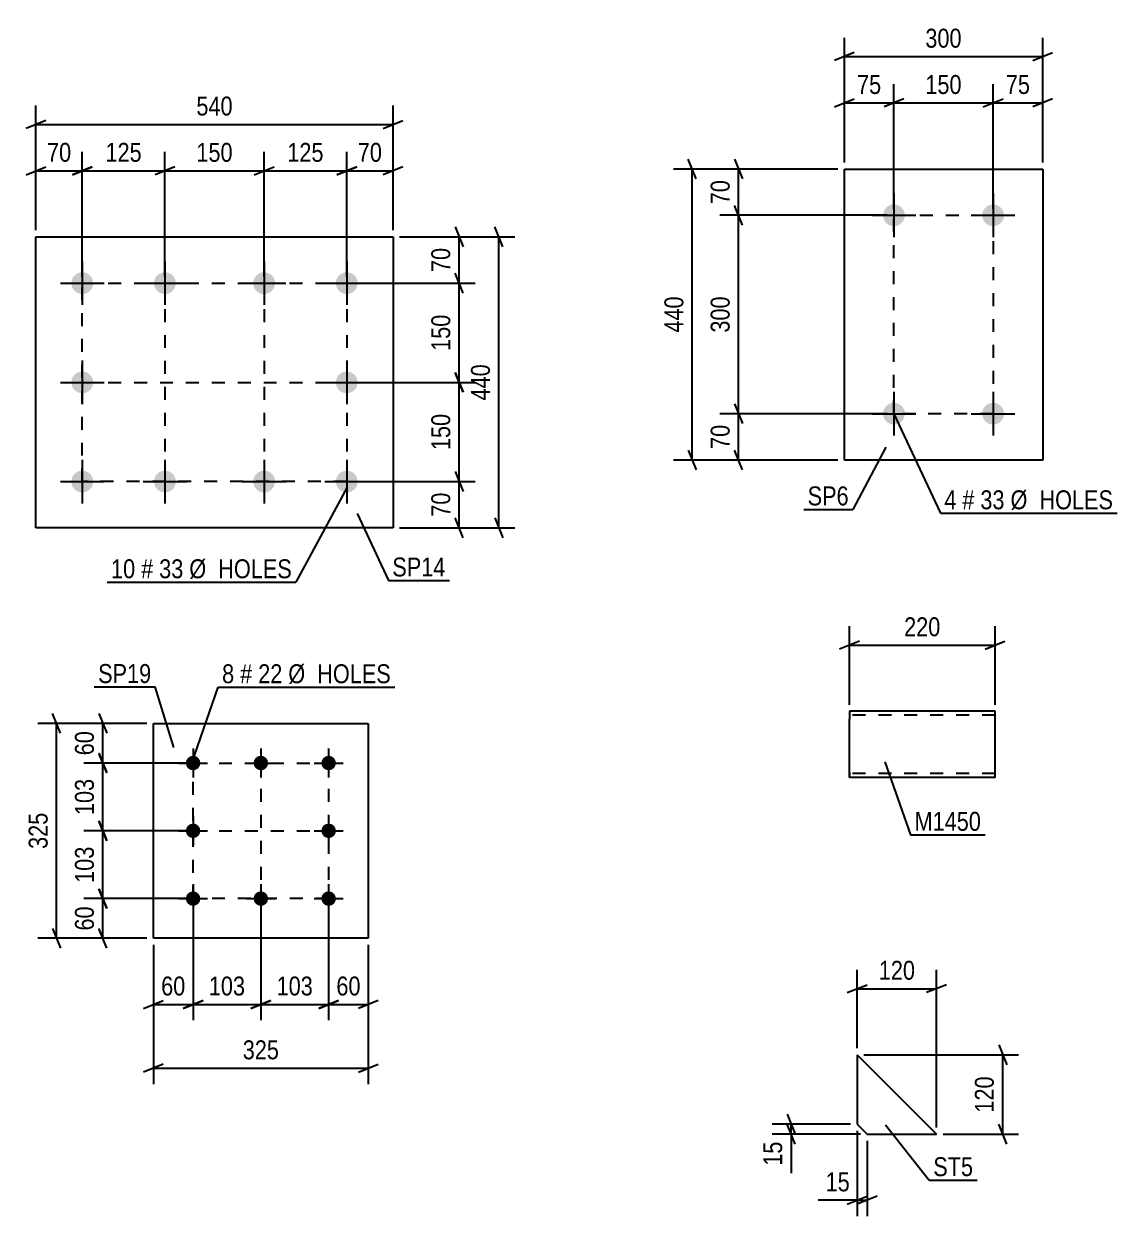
# Model space of a CAD drawing. Header units: millimetres. Extents: x 0 to 841, y 0 to 594.
# Drawn here: x 502.8 to 668.1, y 176.3 to 356.6 of the extents above; entities that cross this region are included whole.
import ezdxf

# ---------------------------------------------------------------- set-up
doc = ezdxf.new("R2010")
doc.units = ezdxf.units.MM
doc.linetypes.add('DXK_LINE_DOT2', pattern=[3.9198, 1.9599, -1.9599])
doc.styles.add('Arial Narrow', font='ARIALN.TTF', dxfattribs={"height": 0.2})

# ---------------------------------------------------------------- blocks, each defined once
blk = doc.blocks.new('Part-284859361-11020 - 11019')
at = {"color": 2, "linetype": 'Continuous'}
for p, q in [((522.4, 218.3), (522.4, 250.8)), ((522.4, 250.8), (554.9, 250.8)), ((554.9, 250.8), (554.9, 218.3)), ((554.9, 218.3), (522.4, 218.3))]:
    blk.add_line(p, q, dxfattribs=at)
blk = doc.blocks.new('Bolt-284859361-11021 - 11019')
at = {"linetype": 'Continuous'}
for points in [[(528.4, 245.9, -1), (528.4, 243.7, -1)], [(538.65, 245.9, -1), (538.65, 243.7, -1)], [(548.9, 245.9, -1), (548.9, 243.7, -1)], [(528.4, 235.65, -1), (528.4, 233.45, -1)], [(548.9, 235.65, -1), (548.9, 233.45, -1)], [(528.4, 225.4, -1), (528.4, 223.2, -1)], [(538.65, 225.4, -1), (538.65, 223.2, -1)], [(548.9, 225.4, -1), (548.9, 223.2, -1)]]:
    blk.add_hatch(color=1, dxfattribs=at).paths.add_polyline_path(points)
at = {"color": 1, "linetype": 'Continuous'}
for p, q in [((528.4, 247), (528.4, 242.6)), ((538.65, 247), (538.65, 242.6)), ((548.9, 247), (548.9, 242.6)), ((526.2, 244.8), (530.6, 244.8)), ((536.45, 244.8), (540.85, 244.8)), ((546.7, 244.8), (551.1, 244.8)), ((528.4, 236.75), (528.4, 232.35)), ((548.9, 236.75), (548.9, 232.35)), ((526.2, 234.55), (530.6, 234.55)), ((546.7, 234.55), (551.1, 234.55)), ((528.4, 226.5), (528.4, 222.1)), ((538.65, 226.5), (538.65, 222.1)), ((548.9, 226.5), (548.9, 222.1)), ((526.2, 224.3), (530.6, 224.3)), ((536.45, 224.3), (540.85, 224.3)), ((546.7, 224.3), (551.1, 224.3))]:
    blk.add_line(p, q, dxfattribs=at)
blk = doc.blocks.new('Part-284859361-11031 - 11030')
at = {"color": 2, "linetype": 'Continuous'}
for p, q in [((626.89, 290.62), (626.89, 334.62)), ((626.89, 334.62), (656.89, 334.62)), ((656.89, 334.62), (656.89, 290.62)), ((656.89, 290.62), (626.89, 290.62))]:
    blk.add_line(p, q, dxfattribs=at)
blk = doc.blocks.new('Bolt-284859361-11032 - 11030')
at = {"linetype": 'Continuous'}
for points in [[(634.39, 329.27, -1), (634.39, 325.97, -1)], [(649.39, 329.27, -1), (649.39, 325.97, -1)], [(634.39, 299.27, -1), (634.39, 295.97, -1)], [(649.39, 299.27, -1), (649.39, 295.97, -1)]]:
    blk.add_hatch(color=1, dxfattribs=at).paths.add_polyline_path(points)
at = {"color": 1, "linetype": 'Continuous'}
for p, q in [((634.39, 330.92), (634.39, 324.32)), ((649.39, 330.92), (649.39, 324.32)), ((631.09, 327.62), (637.69, 327.62)), ((646.09, 327.62), (652.69, 327.62)), ((634.39, 300.92), (634.39, 294.32)), ((649.39, 300.92), (649.39, 294.32)), ((631.09, 297.62), (637.69, 297.62)), ((646.09, 297.62), (652.69, 297.62))]:
    blk.add_line(p, q, dxfattribs=at)
blk = doc.blocks.new('Part-284859361-11047 - 11046')
at = {"color": 2, "linetype": 'Continuous'}
for p, q in [((628.84, 200.68), (628.84, 190.18)), ((628.84, 200.68), (640.84, 188.68)), ((628.84, 190.18), (630.34, 188.68)), ((630.34, 188.68), (640.84, 188.68))]:
    blk.add_line(p, q, dxfattribs=at)
blk = doc.blocks.new('Bolt-284859361-11099 - 11097')
at = {"linetype": 'Continuous'}
for points in [[(511.64, 319.01, -1), (511.64, 315.71, -1)], [(524.14, 319.01, -1), (524.14, 315.71, -1)], [(539.14, 319.01, -1), (539.14, 315.71, -1)], [(551.64, 319.01, -1), (551.64, 315.71, -1)], [(511.64, 304.01, -1), (511.64, 300.71, -1)], [(551.64, 304.01, -1), (551.64, 300.71, -1)], [(511.64, 289.01, -1), (511.64, 285.71, -1)], [(524.14, 289.01, -1), (524.14, 285.71, -1)], [(539.14, 289.01, -1), (539.14, 285.71, -1)], [(551.64, 289.01, -1), (551.64, 285.71, -1)]]:
    blk.add_hatch(color=1, dxfattribs=at).paths.add_polyline_path(points)
at = {"color": 1, "linetype": 'Continuous'}
for p, q in [((511.64, 320.66), (511.64, 314.06)), ((524.14, 320.66), (524.14, 314.06)), ((539.14, 320.66), (539.14, 314.06)), ((551.64, 320.66), (551.64, 314.06)), ((508.34, 317.36), (514.94, 317.36)), ((520.84, 317.36), (527.44, 317.36)), ((535.84, 317.36), (542.44, 317.36)), ((548.34, 317.36), (554.94, 317.36)), ((511.64, 305.66), (511.64, 299.06)), ((551.64, 305.66), (551.64, 299.06)), ((508.34, 302.36), (514.94, 302.36)), ((548.34, 302.36), (554.94, 302.36)), ((511.64, 290.66), (511.64, 284.06)), ((524.14, 290.66), (524.14, 284.06)), ((539.14, 290.66), (539.14, 284.06)), ((551.64, 290.66), (551.64, 284.06)), ((508.34, 287.36), (514.94, 287.36)), ((520.84, 287.36), (527.44, 287.36)), ((535.84, 287.36), (542.44, 287.36)), ((548.34, 287.36), (554.94, 287.36))]:
    blk.add_line(p, q, dxfattribs=at)
blk = doc.blocks.new('Part-284859361-11098 - 11097')
at = {"color": 2, "linetype": 'Continuous'}
for p, q in [((504.64, 280.36), (504.64, 324.36)), ((504.64, 324.36), (558.64, 324.36)), ((558.64, 324.36), (558.64, 280.36)), ((558.64, 280.36), (504.64, 280.36))]:
    blk.add_line(p, q, dxfattribs=at)
blk = doc.blocks.new('Part-284859361-11106 - 11105')
at = {"color": 2, "linetype": 'Continuous'}
for p, q in [((627.67, 252.62), (627.67, 251.42)), ((649.68, 252.62), (627.67, 252.62)), ((649.68, 252.53), (649.68, 252.62)), ((649.68, 242.62), (649.68, 252.53)), ((627.67, 243.36), (627.67, 251.42)), ((627.67, 242.71), (627.67, 243.36)), ((627.67, 242.62), (627.67, 242.71)), ((649.68, 242.62), (627.67, 242.62))]:
    blk.add_line(p, q, dxfattribs=at)
at = {"color": 7, "linetype": 'DXK_LINE_DOT2'}
for p, q in [((649.68, 252.02), (627.67, 252.02)), ((627.67, 243.36), (627.67, 242.97)), ((627.67, 243.22), (627.67, 243.27)), ((649.68, 243.22), (627.67, 243.22)), ((627.67, 242.62), (627.67, 242.62)), ((649.68, 243.27), (649.68, 243.36)), ((649.68, 243.22), (649.68, 243.27))]:
    blk.add_line(p, q, dxfattribs=at)
blk = doc.blocks.new('Rectangle-284859361-12659 - 11019')
at = {"color": 1, "linetype": 'DXK_LINE_DOT2'}
blk.add_lwpolyline([(528.4, 244.8), (548.9, 244.8), (548.9, 224.3), (528.4, 224.3), (528.4, 244.8)], close=True, dxfattribs=at)
blk = doc.blocks.new('Rectangle-284859361-12729 - 11030')
at = {"color": 1, "linetype": 'DXK_LINE_DOT2'}
blk.add_lwpolyline([(634.39, 327.62), (649.39, 327.62), (649.39, 297.62), (634.39, 297.62), (634.39, 327.62)], close=True, dxfattribs=at)
blk = doc.blocks.new('Rectangle-284859361-12620 - 11097')
at = {"color": 1, "linetype": 'DXK_LINE_DOT2'}
blk.add_lwpolyline([(511.64, 317.36), (551.64, 317.36), (551.64, 287.36), (511.64, 287.36), (511.64, 317.36)], close=True, dxfattribs=at)
blk = doc.blocks.new('Line-284859361-12669 - 11019')
at = {"color": 1, "linetype": 'DXK_LINE_DOT2'}
blk.add_line((538.65, 244.8), (538.65, 224.3), dxfattribs=at)
blk = doc.blocks.new('Line-284859361-12630 - 11097')
at = {"color": 1, "linetype": 'DXK_LINE_DOT2'}
blk.add_line((524.14, 317.36), (524.14, 287.36), dxfattribs=at)
blk = doc.blocks.new('Line-284859361-12676 - 11019')
at = {"color": 1, "linetype": 'DXK_LINE_DOT2'}
blk.add_line((528.4, 234.55), (548.9, 234.55), dxfattribs=at)
blk = doc.blocks.new('Line-284859361-12637 - 11097')
at = {"color": 1, "linetype": 'DXK_LINE_DOT2'}
blk.add_line((539.14, 317.36), (539.14, 287.36), dxfattribs=at)
blk = doc.blocks.new('Line-284859361-12644 - 11097')
at = {"color": 1, "linetype": 'DXK_LINE_DOT2'}
blk.add_line((511.64, 302.36), (550.14, 302.36), dxfattribs=at)
blk = doc.blocks.new('StraightDimension-284859361-11243 - 11019')
at = {"color": 7, "linetype": 'Continuous'}
for p, q in [((521.4, 250.8), (511.9, 250.8)), ((514.15, 252.3), (515.35, 249.3)), ((514.75, 244.8), (514.75, 250.8)), ((515.35, 243.3), (514.15, 246.3)), ((527.4, 244.8), (511.9, 244.8))]:
    blk.add_line(p, q, dxfattribs=at)
at = {"color": 0}
blk.add_wipeout([(514, 250.23), (509.8, 250.23), (509.8, 245.37), (514, 245.37)], dxfattribs=at)
at = {"color": 3, "style": 'Arial Narrow'}
blk.add_text('60', height=2.863, rotation=90.0002, dxfattribs=at).set_placement((513.4, 245.97))
blk = doc.blocks.new('StraightDimension-284859361-11246 - 11019')
at = {"color": 7, "linetype": 'Continuous'}
for p, q in [((514.15, 225.8), (515.35, 222.8)), ((527.4, 224.3), (511.9, 224.3)), ((514.75, 218.3), (514.75, 224.3)), ((521.4, 218.3), (511.9, 218.3)), ((515.35, 216.8), (514.15, 219.8))]:
    blk.add_line(p, q, dxfattribs=at)
at = {"color": 0}
blk.add_wipeout([(514, 223.73), (509.8, 223.73), (509.8, 218.87), (514, 218.87)], dxfattribs=at)
at = {"color": 3, "style": 'Arial Narrow'}
blk.add_text('60', height=2.863, rotation=90.0002, dxfattribs=at).set_placement((513.4, 219.47))
blk = doc.blocks.new('StraightDimension-284859361-11259 - 11019')
at = {"color": 7, "linetype": 'Continuous'}
for p, q in [((521.4, 250.8), (504.9, 250.8)), ((508.35, 249.3), (507.15, 252.3)), ((507.75, 218.3), (507.75, 250.8)), ((521.4, 218.3), (504.9, 218.3)), ((507.15, 219.8), (508.35, 216.8))]:
    blk.add_line(p, q, dxfattribs=at)
at = {"color": 0}
blk.add_wipeout([(507, 237.89), (502.8, 237.89), (502.8, 231.21), (507, 231.21)], dxfattribs=at)
at = {"color": 3, "style": 'Arial Narrow'}
blk.add_text('325', height=2.863, rotation=90.0002, dxfattribs=at).set_placement((506.4, 231.81))
blk = doc.blocks.new('StraightDimension-284859361-11263 - 11019')
at = {"color": 7, "linetype": 'Continuous'}
for p, q in [((548.9, 223.3), (548.9, 205.9)), ((554.9, 217.3), (554.9, 205.9)), ((547.4, 207.7), (550.4, 208.9)), ((548.9, 208.3), (554.9, 208.3)), ((556.4, 208.9), (553.4, 207.7))]:
    blk.add_line(p, q, dxfattribs=at)
at = {"color": 0}
blk.add_wipeout([(554.33, 209.05), (554.33, 213.25), (549.47, 213.25), (549.47, 209.05)], dxfattribs=at)
at = {"color": 3, "style": 'Arial Narrow'}
blk.add_text('60', height=2.863, dxfattribs=at).set_placement((550.07, 209.65))
blk = doc.blocks.new('StraightDimension-284859361-16247 - 11019')
at = {"color": 7, "linetype": 'Continuous'}
for p, q in [((528.4, 223.3), (528.4, 205.9)), ((538.65, 223.3), (538.65, 205.9)), ((526.9, 207.7), (529.9, 208.9)), ((528.4, 208.3), (538.65, 208.3)), ((540.15, 208.9), (537.15, 207.7))]:
    blk.add_line(p, q, dxfattribs=at)
at = {"color": 0}
blk.add_wipeout([(536.87, 209.05), (536.87, 213.25), (530.18, 213.25), (530.18, 209.05)], dxfattribs=at)
at = {"color": 3, "style": 'Arial Narrow'}
blk.add_text('103', height=2.863, dxfattribs=at).set_placement((530.78, 209.65))
blk = doc.blocks.new('StraightDimension-284859361-11266 - 11019')
at = {"color": 7, "linetype": 'Continuous'}
for p, q in [((528.4, 223.3), (528.4, 205.9)), ((522.4, 217.3), (522.4, 205.9)), ((520.9, 207.7), (523.9, 208.9)), ((522.4, 208.3), (528.4, 208.3)), ((529.9, 208.9), (526.9, 207.7))]:
    blk.add_line(p, q, dxfattribs=at)
at = {"color": 0}
blk.add_wipeout([(527.83, 209.05), (527.83, 213.25), (522.97, 213.25), (522.97, 209.05)], dxfattribs=at)
at = {"color": 3, "style": 'Arial Narrow'}
blk.add_text('60', height=2.863, dxfattribs=at).set_placement((523.57, 209.65))
blk = doc.blocks.new('StraightDimension-284859361-11279 - 11019')
at = {"color": 7, "linetype": 'Continuous'}
for p, q in [((522.4, 217.3), (522.4, 196.25)), ((554.9, 217.3), (554.9, 196.25)), ((523.9, 199.25), (520.9, 198.05)), ((522.4, 198.65), (554.9, 198.65)), ((553.4, 198.05), (556.4, 199.25))]:
    blk.add_line(p, q, dxfattribs=at)
at = {"color": 0}
blk.add_wipeout([(541.99, 199.4), (541.99, 203.6), (535.31, 203.6), (535.31, 199.4)], dxfattribs=at)
at = {"color": 3, "style": 'Arial Narrow'}
blk.add_text('325', height=2.863, dxfattribs=at).set_placement((535.91, 200))
blk = doc.blocks.new('StraightDimension-284859361-16243 - 11019')
at = {"color": 7, "linetype": 'Continuous'}
for p, q in [((527.4, 234.55), (511.9, 234.55)), ((514.15, 236.05), (515.35, 233.05)), ((514.75, 224.3), (514.75, 234.55)), ((515.35, 222.8), (514.15, 225.8)), ((527.4, 224.3), (511.9, 224.3))]:
    blk.add_line(p, q, dxfattribs=at)
at = {"color": 0}
blk.add_wipeout([(514, 232.77), (509.8, 232.77), (509.8, 226.08), (514, 226.08)], dxfattribs=at)
at = {"color": 3, "style": 'Arial Narrow'}
blk.add_text('103', height=2.863, rotation=90.0002, dxfattribs=at).set_placement((513.4, 226.68))
blk = doc.blocks.new('StraightDimension-284859361-16245 - 11019')
at = {"color": 7, "linetype": 'Continuous'}
for p, q in [((514.15, 246.3), (515.35, 243.3)), ((527.4, 244.8), (511.9, 244.8)), ((514.75, 234.55), (514.75, 244.8)), ((527.4, 234.55), (511.9, 234.55)), ((515.35, 233.05), (514.15, 236.05))]:
    blk.add_line(p, q, dxfattribs=at)
at = {"color": 0}
blk.add_wipeout([(514, 243.02), (509.8, 243.02), (509.8, 236.33), (514, 236.33)], dxfattribs=at)
at = {"color": 3, "style": 'Arial Narrow'}
blk.add_text('103', height=2.863, rotation=90.0002, dxfattribs=at).set_placement((513.4, 236.93))
blk = doc.blocks.new('StraightDimension-284859361-16249 - 11019')
at = {"color": 7, "linetype": 'Continuous'}
for p, q in [((538.65, 223.3), (538.65, 205.9)), ((548.9, 223.3), (548.9, 205.9)), ((537.15, 207.7), (540.15, 208.9)), ((538.65, 208.3), (548.9, 208.3)), ((550.4, 208.9), (547.4, 207.7))]:
    blk.add_line(p, q, dxfattribs=at)
at = {"color": 0}
blk.add_wipeout([(547.12, 209.05), (547.12, 213.25), (540.43, 213.25), (540.43, 209.05)], dxfattribs=at)
at = {"color": 3, "style": 'Arial Narrow'}
blk.add_text('103', height=2.863, dxfattribs=at).set_placement((541.03, 209.65))
blk = doc.blocks.new('StraightDimension-284859361-11284 - 11030')
at = {"color": 7, "linetype": 'Continuous'}
for p, q in [((611.49, 326.12), (610.29, 329.12)), ((633.39, 327.62), (608.04, 327.62)), ((610.89, 297.62), (610.89, 327.62)), ((633.39, 297.62), (608.04, 297.62)), ((610.29, 299.12), (611.49, 296.12))]:
    blk.add_line(p, q, dxfattribs=at)
at = {"color": 0}
blk.add_wipeout([(610.14, 315.96), (605.94, 315.96), (605.94, 309.28), (610.14, 309.28)], dxfattribs=at)
at = {"color": 3, "style": 'Arial Narrow'}
blk.add_text('300', height=2.863, rotation=90.0002, dxfattribs=at).set_placement((609.54, 309.88))
blk = doc.blocks.new('StraightDimension-284859361-11285 - 11030')
at = {"color": 7, "linetype": 'Continuous'}
for p, q in [((633.39, 297.62), (608.04, 297.62)), ((610.29, 299.12), (611.49, 296.12)), ((610.89, 290.62), (610.89, 297.62)), ((611.49, 289.12), (610.29, 292.12)), ((625.89, 290.62), (608.04, 290.62))]:
    blk.add_line(p, q, dxfattribs=at)
at = {"color": 0}
blk.add_wipeout([(610.14, 296.55), (605.94, 296.55), (605.94, 291.69), (610.14, 291.69)], dxfattribs=at)
at = {"color": 3, "style": 'Arial Narrow'}
blk.add_text('70', height=2.863, rotation=90.0002, dxfattribs=at).set_placement((609.54, 292.29))
blk = doc.blocks.new('StraightDimension-284859361-11283 - 11030')
at = {"color": 7, "linetype": 'Continuous'}
for p, q in [((610.29, 336.12), (611.49, 333.12)), ((625.89, 334.62), (608.04, 334.62)), ((610.89, 327.62), (610.89, 334.62)), ((611.49, 326.12), (610.29, 329.12)), ((633.39, 327.62), (608.04, 327.62))]:
    blk.add_line(p, q, dxfattribs=at)
at = {"color": 0}
blk.add_wipeout([(610.14, 333.55), (605.94, 333.55), (605.94, 328.69), (610.14, 328.69)], dxfattribs=at)
at = {"color": 3, "style": 'Arial Narrow'}
blk.add_text('70', height=2.863, rotation=90.0002, dxfattribs=at).set_placement((609.54, 329.29))
blk = doc.blocks.new('StraightDimension-284859361-11295 - 11030')
at = {"color": 7, "linetype": 'Continuous'}
for p, q in [((604.49, 333.12), (603.29, 336.12)), ((625.89, 334.62), (601.04, 334.62)), ((603.89, 290.62), (603.89, 334.62)), ((603.29, 292.12), (604.49, 289.12)), ((625.89, 290.62), (601.04, 290.62))]:
    blk.add_line(p, q, dxfattribs=at)
at = {"color": 0}
blk.add_wipeout([(603.14, 315.96), (598.94, 315.96), (598.94, 309.28), (603.14, 309.28)], dxfattribs=at)
at = {"color": 3, "style": 'Arial Narrow'}
blk.add_text('440', height=2.863, rotation=90.0002, dxfattribs=at).set_placement((602.54, 309.88))
blk = doc.blocks.new('StraightDimension-284859361-11299 - 11030')
at = {"color": 7, "linetype": 'Continuous'}
for p, q in [((649.39, 328.62), (649.39, 347.47)), ((656.89, 335.62), (656.89, 347.47)), ((647.89, 344.02), (650.89, 345.22)), ((649.39, 344.62), (656.89, 344.62)), ((658.39, 345.22), (655.39, 344.02))]:
    blk.add_line(p, q, dxfattribs=at)
at = {"color": 0}
blk.add_wipeout([(655.56, 345.37), (655.56, 349.57), (650.71, 349.57), (650.71, 345.37)], dxfattribs=at)
at = {"color": 3, "style": 'Arial Narrow'}
blk.add_text('75', height=2.863, dxfattribs=at).set_placement((651.31, 345.97))
blk = doc.blocks.new('StraightDimension-284859361-11300 - 11030')
at = {"color": 7, "linetype": 'Continuous'}
for p, q in [((634.39, 328.62), (634.39, 347.47)), ((649.39, 328.62), (649.39, 347.47)), ((635.89, 345.22), (632.89, 344.02)), ((634.39, 344.62), (649.39, 344.62)), ((647.89, 344.02), (650.89, 345.22))]:
    blk.add_line(p, q, dxfattribs=at)
at = {"color": 0}
blk.add_wipeout([(645.23, 345.37), (645.23, 349.57), (638.54, 349.57), (638.54, 345.37)], dxfattribs=at)
at = {"color": 3, "style": 'Arial Narrow'}
blk.add_text('150', height=2.863, dxfattribs=at).set_placement((639.14, 345.97))
blk = doc.blocks.new('StraightDimension-284859361-11301 - 11030')
at = {"color": 7, "linetype": 'Continuous'}
for p, q in [((626.89, 335.62), (626.89, 347.47)), ((634.39, 328.62), (634.39, 347.47)), ((625.39, 344.02), (628.39, 345.22)), ((626.89, 344.62), (634.39, 344.62)), ((635.89, 345.22), (632.89, 344.02))]:
    blk.add_line(p, q, dxfattribs=at)
at = {"color": 0}
blk.add_wipeout([(633.06, 345.37), (633.06, 349.57), (628.21, 349.57), (628.21, 345.37)], dxfattribs=at)
at = {"color": 3, "style": 'Arial Narrow'}
blk.add_text('75', height=2.863, dxfattribs=at).set_placement((628.81, 345.97))
blk = doc.blocks.new('StraightDimension-284859361-11311 - 11030')
at = {"color": 7, "linetype": 'Continuous'}
for p, q in [((626.89, 335.62), (626.89, 354.47)), ((656.89, 335.62), (656.89, 354.47)), ((628.39, 352.22), (625.39, 351.02)), ((626.89, 351.62), (656.89, 351.62)), ((655.39, 351.02), (658.39, 352.22))]:
    blk.add_line(p, q, dxfattribs=at)
at = {"color": 0}
blk.add_wipeout([(645.23, 352.37), (645.23, 356.57), (638.54, 356.57), (638.54, 352.37)], dxfattribs=at)
at = {"color": 3, "style": 'Arial Narrow'}
blk.add_text('300', height=2.863, dxfattribs=at).set_placement((639.14, 352.97))
blk = doc.blocks.new('StraightDimension-284859361-11371 - 11046')
at = {"color": 7, "linetype": 'Continuous'}
for p, q in [((650.24, 202.18), (651.44, 199.18)), ((629.84, 200.68), (653.24, 200.68)), ((650.84, 188.68), (650.84, 200.68)), ((651.44, 187.18), (650.24, 190.18)), ((641.84, 188.68), (653.24, 188.68))]:
    blk.add_line(p, q, dxfattribs=at)
at = {"color": 0}
blk.add_wipeout([(650.09, 198.02), (645.89, 198.02), (645.89, 191.34), (650.09, 191.34)], dxfattribs=at)
at = {"color": 3, "style": 'Arial Narrow'}
blk.add_text('120', height=2.863, rotation=90.0002, dxfattribs=at).set_placement((649.49, 191.94))
blk = doc.blocks.new('StraightDimension-284859361-11363 - 11046')
at = {"color": 7, "linetype": 'Continuous'}
for p, q in [((628.84, 201.68), (628.84, 213.53)), ((640.84, 189.68), (640.84, 213.53)), ((627.34, 210.08), (630.34, 211.28)), ((642.34, 211.28), (639.34, 210.08)), ((628.84, 210.68), (640.84, 210.68))]:
    blk.add_line(p, q, dxfattribs=at)
at = {"color": 0}
blk.add_wipeout([(638.18, 211.43), (638.18, 215.63), (631.5, 215.63), (631.5, 211.43)], dxfattribs=at)
at = {"color": 3, "style": 'Arial Narrow'}
blk.add_text('120', height=2.863, dxfattribs=at).set_placement((632.1, 212.03))
blk = doc.blocks.new('StraightDimension-284859361-11367 - 11046')
at = {"color": 7, "linetype": 'Continuous'}
for p, q in [((618.24, 191.68), (619.44, 188.68)), ((627.84, 190.18), (615.99, 190.18)), ((619.44, 187.18), (618.24, 190.18)), ((618.84, 188.68), (618.84, 190.18)), ((629.34, 188.68), (615.99, 188.68))]:
    blk.add_line(p, q, dxfattribs=at)
at = {"color": 0}
blk.add_wipeout([(618.09, 188.16), (613.89, 188.16), (613.89, 183.3), (618.09, 183.3)], dxfattribs=at)
at = {"color": 7, "linetype": 'Continuous'}
blk.add_line((618.84, 188.68), (618.84, 182.78), dxfattribs=at)
blk.add_line((618.84, 188.68), (618.84, 182.78), dxfattribs=at)
at = {"color": 3, "style": 'Arial Narrow'}
blk.add_text('15', height=2.863, rotation=90.0002, dxfattribs=at).set_placement((617.49, 183.9))
blk = doc.blocks.new('StraightDimension-284859361-11359 - 11046')
at = {"color": 7, "linetype": 'Continuous'}
for p, q in [((628.84, 189.18), (628.84, 176.28)), ((630.34, 187.68), (630.34, 176.28)), ((627.34, 178.08), (630.34, 179.28)), ((631.84, 179.28), (628.84, 178.08)), ((628.84, 178.68), (630.34, 178.68))]:
    blk.add_line(p, q, dxfattribs=at)
at = {"color": 0}
blk.add_wipeout([(628.32, 179.43), (628.32, 183.63), (623.46, 183.63), (623.46, 179.43)], dxfattribs=at)
at = {"color": 7, "linetype": 'Continuous'}
blk.add_line((628.84, 178.68), (622.93, 178.68), dxfattribs=at)
blk.add_line((628.84, 178.68), (622.93, 178.68), dxfattribs=at)
at = {"color": 3, "style": 'Arial Narrow'}
blk.add_text('15', height=2.863, dxfattribs=at).set_placement((624.06, 180.03))
blk = doc.blocks.new('StraightDimension-284859361-11435 - 11097')
at = {"color": 7, "linetype": 'Continuous'}
for p, q in [((568.04, 325.86), (569.24, 322.86)), ((559.64, 324.36), (571.04, 324.36)), ((568.64, 317.36), (568.64, 324.36)), ((552.64, 317.36), (571.04, 317.36)), ((569.24, 315.86), (568.04, 318.86))]:
    blk.add_line(p, q, dxfattribs=at)
at = {"color": 0}
blk.add_wipeout([(567.89, 323.29), (563.69, 323.29), (563.69, 318.44), (567.89, 318.44)], dxfattribs=at)
at = {"color": 3, "style": 'Arial Narrow'}
blk.add_text('70', height=2.863, rotation=90.0002, dxfattribs=at).set_placement((567.29, 319.04))
blk = doc.blocks.new('StraightDimension-284859361-11455 - 11097')
at = {"color": 7, "linetype": 'Continuous'}
for p, q in [((551.64, 318.36), (551.64, 337.21)), ((558.64, 325.36), (558.64, 337.21)), ((550.14, 333.76), (553.14, 334.96)), ((551.64, 334.36), (558.64, 334.36)), ((560.14, 334.96), (557.14, 333.76))]:
    blk.add_line(p, q, dxfattribs=at)
at = {"color": 0}
blk.add_wipeout([(557.57, 335.11), (557.57, 339.31), (552.71, 339.31), (552.71, 335.11)], dxfattribs=at)
at = {"color": 3, "style": 'Arial Narrow'}
blk.add_text('70', height=2.863, dxfattribs=at).set_placement((553.31, 335.71))
blk = doc.blocks.new('StraightDimension-284859361-11438 - 11097')
at = {"color": 7, "linetype": 'Continuous'}
for p, q in [((568.04, 288.86), (569.24, 285.86)), ((552.64, 287.36), (571.04, 287.36)), ((568.64, 280.36), (568.64, 287.36)), ((569.24, 278.86), (568.04, 281.86)), ((559.64, 280.36), (571.04, 280.36))]:
    blk.add_line(p, q, dxfattribs=at)
at = {"color": 0}
blk.add_wipeout([(567.89, 286.29), (563.69, 286.29), (563.69, 281.44), (567.89, 281.44)], dxfattribs=at)
at = {"color": 3, "style": 'Arial Narrow'}
blk.add_text('70', height=2.863, rotation=90.0002, dxfattribs=at).set_placement((567.29, 282.04))
blk = doc.blocks.new('StraightDimension-284859361-11451 - 11097')
at = {"color": 7, "linetype": 'Continuous'}
for p, q in [((575.24, 322.86), (574.04, 325.86)), ((559.64, 324.36), (577.04, 324.36)), ((574.64, 280.36), (574.64, 324.36)), ((574.04, 281.86), (575.24, 278.86)), ((559.64, 280.36), (577.04, 280.36))]:
    blk.add_line(p, q, dxfattribs=at)
at = {"color": 0}
blk.add_wipeout([(573.89, 305.71), (569.69, 305.71), (569.69, 299.02), (573.89, 299.02)], dxfattribs=at)
at = {"color": 3, "style": 'Arial Narrow'}
blk.add_text('440', height=2.863, rotation=90.0002, dxfattribs=at).set_placement((573.29, 299.62))
blk = doc.blocks.new('StraightDimension-284859361-11459 - 11097')
at = {"color": 7, "linetype": 'Continuous'}
for p, q in [((504.64, 325.36), (504.64, 337.21)), ((511.64, 318.36), (511.64, 337.21)), ((503.14, 333.76), (506.14, 334.96)), ((504.64, 334.36), (511.64, 334.36)), ((513.14, 334.96), (510.14, 333.76))]:
    blk.add_line(p, q, dxfattribs=at)
at = {"color": 0}
blk.add_wipeout([(510.57, 335.11), (510.57, 339.31), (505.71, 339.31), (505.71, 335.11)], dxfattribs=at)
at = {"color": 3, "style": 'Arial Narrow'}
blk.add_text('70', height=2.863, dxfattribs=at).set_placement((506.31, 335.71))
blk = doc.blocks.new('StraightDimension-284859361-16270 - 11097')
at = {"color": 7, "linetype": 'Continuous'}
for p, q in [((552.64, 317.36), (571.04, 317.36)), ((569.24, 315.86), (568.04, 318.86)), ((568.64, 302.36), (568.64, 317.36)), ((568.04, 303.86), (569.24, 300.86)), ((552.64, 302.36), (571.04, 302.36))]:
    blk.add_line(p, q, dxfattribs=at)
at = {"color": 0}
blk.add_wipeout([(567.89, 313.21), (563.69, 313.21), (563.69, 306.52), (567.89, 306.52)], dxfattribs=at)
at = {"color": 3, "style": 'Arial Narrow'}
blk.add_text('150', height=2.863, rotation=90.0002, dxfattribs=at).set_placement((567.29, 307.12))
blk = doc.blocks.new('StraightDimension-284859361-11475 - 11097')
at = {"color": 7, "linetype": 'Continuous'}
for p, q in [((504.64, 325.36), (504.64, 344.21)), ((558.64, 325.36), (558.64, 344.21)), ((506.14, 341.96), (503.14, 340.76)), ((504.64, 341.36), (558.64, 341.36)), ((557.14, 340.76), (560.14, 341.96))]:
    blk.add_line(p, q, dxfattribs=at)
at = {"color": 0}
blk.add_wipeout([(534.98, 342.11), (534.98, 346.31), (528.3, 346.31), (528.3, 342.11)], dxfattribs=at)
at = {"color": 3, "style": 'Arial Narrow'}
blk.add_text('540', height=2.863, dxfattribs=at).set_placement((528.9, 342.71))
blk = doc.blocks.new('StraightDimension-284859361-16268 - 11097')
at = {"color": 7, "linetype": 'Continuous'}
for p, q in [((569.24, 300.86), (568.04, 303.86)), ((552.64, 302.36), (571.04, 302.36)), ((568.64, 287.36), (568.64, 302.36)), ((568.04, 288.86), (569.24, 285.86)), ((552.64, 287.36), (571.04, 287.36))]:
    blk.add_line(p, q, dxfattribs=at)
at = {"color": 0}
blk.add_wipeout([(567.89, 298.21), (563.69, 298.21), (563.69, 291.52), (567.89, 291.52)], dxfattribs=at)
at = {"color": 3, "style": 'Arial Narrow'}
blk.add_text('150', height=2.863, rotation=90.0002, dxfattribs=at).set_placement((567.29, 292.12))
blk = doc.blocks.new('StraightDimension-284859361-16272 - 11097')
at = {"color": 7, "linetype": 'Continuous'}
for p, q in [((511.64, 318.36), (511.64, 337.21)), ((524.14, 318.36), (524.14, 337.21)), ((510.14, 333.76), (513.14, 334.96)), ((511.64, 334.36), (524.14, 334.36)), ((525.64, 334.96), (522.64, 333.76))]:
    blk.add_line(p, q, dxfattribs=at)
at = {"color": 0}
blk.add_wipeout([(521.23, 335.11), (521.23, 339.31), (514.55, 339.31), (514.55, 335.11)], dxfattribs=at)
at = {"color": 3, "style": 'Arial Narrow'}
blk.add_text('125', height=2.863, dxfattribs=at).set_placement((515.15, 335.71))
blk = doc.blocks.new('StraightDimension-284859361-16274 - 11097')
at = {"color": 7, "linetype": 'Continuous'}
for p, q in [((524.14, 318.36), (524.14, 337.21)), ((539.14, 318.36), (539.14, 337.21)), ((525.64, 334.96), (522.64, 333.76)), ((524.14, 334.36), (539.14, 334.36)), ((537.64, 333.76), (540.64, 334.96))]:
    blk.add_line(p, q, dxfattribs=at)
at = {"color": 0}
blk.add_wipeout([(534.98, 335.11), (534.98, 339.31), (528.3, 339.31), (528.3, 335.11)], dxfattribs=at)
at = {"color": 3, "style": 'Arial Narrow'}
blk.add_text('150', height=2.863, dxfattribs=at).set_placement((528.9, 335.71))
blk = doc.blocks.new('StraightDimension-284859361-16276 - 11097')
at = {"color": 7, "linetype": 'Continuous'}
for p, q in [((539.14, 318.36), (539.14, 337.21)), ((551.64, 318.36), (551.64, 337.21)), ((537.64, 333.76), (540.64, 334.96)), ((539.14, 334.36), (551.64, 334.36)), ((553.14, 334.96), (550.14, 333.76))]:
    blk.add_line(p, q, dxfattribs=at)
at = {"color": 0}
blk.add_wipeout([(548.73, 335.11), (548.73, 339.31), (542.05, 339.31), (542.05, 335.11)], dxfattribs=at)
at = {"color": 3, "style": 'Arial Narrow'}
blk.add_text('125', height=2.863, dxfattribs=at).set_placement((542.65, 335.71))
blk = doc.blocks.new('StraightDimension-284859361-11479 - 11105')
at = {"color": 7, "linetype": 'Continuous'}
for p, q in [((627.67, 253.62), (627.67, 265.47)), ((649.68, 253.62), (649.68, 265.47)), ((629.17, 263.22), (626.17, 262.02)), ((648.18, 262.02), (651.18, 263.22)), ((627.67, 262.62), (649.68, 262.62))]:
    blk.add_line(p, q, dxfattribs=at)
at = {"color": 0}
blk.add_wipeout([(642.02, 263.37), (642.02, 267.57), (635.33, 267.57), (635.33, 263.37)], dxfattribs=at)
at = {"color": 3, "style": 'Arial Narrow'}
blk.add_text('220', height=2.863, dxfattribs=at).set_placement((635.93, 263.97))
blk = doc.blocks.new('Mark-284859361-11545 - 11019')
at = {"color": 0}
blk.add_wipeout([(534.62, 256.87), (534.62, 259.87), (532.79, 259.87), (532.79, 256.87)], dxfattribs=at)
blk.add_wipeout([(534.62, 256.87), (534.62, 259.87), (532.79, 259.87), (532.79, 256.87)], dxfattribs=at)
at = {"color": 7, "linetype": 'Continuous'}
blk.add_line((528.22, 244.8), (532.19, 256.27), dxfattribs=at)
at = {"color": 3, "style": 'Arial Narrow'}
blk.add_text('8', height=2.86, dxfattribs=at).set_placement((532.79, 256.87))
at = {"color": 0}
blk.add_wipeout([(537.35, 256.87), (537.35, 259.87), (535.52, 259.87), (535.52, 256.87)], dxfattribs=at)
blk.add_wipeout([(537.35, 256.87), (537.35, 259.87), (535.52, 259.87), (535.52, 256.87)], dxfattribs=at)
at = {"color": 3, "style": 'Arial Narrow'}
blk.add_text('#', height=2.86, dxfattribs=at).set_placement((535.52, 256.87))
at = {"color": 0}
blk.add_wipeout([(541.9, 256.87), (541.9, 259.87), (538.25, 259.87), (538.25, 256.87)], dxfattribs=at)
blk.add_wipeout([(541.9, 256.87), (541.9, 259.87), (538.25, 259.87), (538.25, 256.87)], dxfattribs=at)
at = {"color": 3, "style": 'Arial Narrow'}
blk.add_text('22', height=2.863, dxfattribs=at).set_placement((538.25, 256.87))
at = {"color": 0}
blk.add_wipeout([(558.33, 256.87), (558.33, 259.87), (542.8, 259.87), (542.8, 256.87)], dxfattribs=at)
blk.add_wipeout([(558.33, 256.87), (558.33, 259.87), (542.8, 259.87), (542.8, 256.87)], dxfattribs=at)
at = {"color": 7, "linetype": 'Continuous'}
blk.add_line((532.19, 256.27), (558.93, 256.27), dxfattribs=at)
at = {"color": 3, "style": 'Arial Narrow'}
blk.add_text('Ø  HOLES', height=2.863, dxfattribs=at).set_placement((542.8, 256.87))
blk = doc.blocks.new('Mark-284859361-11542 - 11019')
at = {"color": 0}
blk.add_wipeout([(522.08, 256.9), (522.08, 259.9), (514.04, 259.9), (514.04, 256.9)], dxfattribs=at)
blk.add_wipeout([(522.08, 256.9), (522.08, 259.9), (514.04, 259.9), (514.04, 256.9)], dxfattribs=at)
at = {"color": 30, "linetype": 'Continuous'}
for p in [(513.44, 256.3), (525.47, 247.16)]:
    blk.add_line(p, (522.68, 256.3), dxfattribs=at)
at = {"color": 3, "style": 'Arial Narrow'}
blk.add_text('SP19', height=2.863, dxfattribs=at).set_placement((514.04, 256.9))
blk = doc.blocks.new('Mark-284859361-12694 - 11030')
at = {"color": 0}
blk.add_wipeout([(627.55, 283.76), (627.55, 286.76), (621.34, 286.76), (621.34, 283.76)], dxfattribs=at)
blk.add_wipeout([(627.55, 283.76), (627.55, 286.76), (621.34, 286.76), (621.34, 283.76)], dxfattribs=at)
at = {"color": 30, "linetype": 'Continuous'}
for p in [(633.16, 292.56), (620.74, 283.16)]:
    blk.add_line(p, (628.15, 283.16), dxfattribs=at)
at = {"color": 3, "style": 'Arial Narrow'}
blk.add_text('SP6', height=2.863, dxfattribs=at).set_placement((621.34, 283.76))
blk = doc.blocks.new('Mark-284859361-11546 - 11030')
at = {"color": 0}
blk.add_wipeout([(643.84, 283.17), (643.84, 286.17), (642.01, 286.17), (642.01, 283.17)], dxfattribs=at)
blk.add_wipeout([(643.84, 283.17), (643.84, 286.17), (642.01, 286.17), (642.01, 283.17)], dxfattribs=at)
at = {"color": 7, "linetype": 'Continuous'}
blk.add_line((634.39, 297.62), (641.41, 282.57), dxfattribs=at)
at = {"color": 3, "style": 'Arial Narrow'}
blk.add_text('4', height=2.86, dxfattribs=at).set_placement((642.01, 283.17))
at = {"color": 0}
blk.add_wipeout([(646.56, 283.17), (646.56, 286.17), (644.74, 286.17), (644.74, 283.17)], dxfattribs=at)
blk.add_wipeout([(646.56, 283.17), (646.56, 286.17), (644.74, 286.17), (644.74, 283.17)], dxfattribs=at)
at = {"color": 3, "style": 'Arial Narrow'}
blk.add_text('#', height=2.86, dxfattribs=at).set_placement((644.74, 283.17))
at = {"color": 0}
blk.add_wipeout([(651.12, 283.17), (651.12, 286.17), (647.46, 286.17), (647.46, 283.17)], dxfattribs=at)
blk.add_wipeout([(651.12, 283.17), (651.12, 286.17), (647.46, 286.17), (647.46, 283.17)], dxfattribs=at)
at = {"color": 3, "style": 'Arial Narrow'}
blk.add_text('33', height=2.863, dxfattribs=at).set_placement((647.46, 283.17))
at = {"color": 0}
blk.add_wipeout([(667.55, 283.17), (667.55, 286.17), (652.02, 286.17), (652.02, 283.17)], dxfattribs=at)
blk.add_wipeout([(667.55, 283.17), (667.55, 286.17), (652.02, 286.17), (652.02, 283.17)], dxfattribs=at)
at = {"color": 7, "linetype": 'Continuous'}
blk.add_line((641.41, 282.57), (668.15, 282.57), dxfattribs=at)
at = {"color": 3, "style": 'Arial Narrow'}
blk.add_text('Ø  HOLES', height=2.863, dxfattribs=at).set_placement((652.02, 283.17))
blk = doc.blocks.new('Mark-284859361-11548 - 11046')
at = {"color": 0}
blk.add_wipeout([(646.37, 182.33), (646.37, 185.33), (640.34, 185.33), (640.34, 182.33)], dxfattribs=at)
blk.add_wipeout([(646.37, 182.33), (646.37, 185.33), (640.34, 185.33), (640.34, 182.33)], dxfattribs=at)
at = {"color": 30, "linetype": 'Continuous'}
for p, q in [((633.12, 190.1), (639.74, 181.73)), ((639.74, 181.73), (646.97, 181.73))]:
    blk.add_line(p, q, dxfattribs=at)
at = {"color": 3, "style": 'Arial Narrow'}
blk.add_text('ST5', height=2.863, dxfattribs=at).set_placement((640.34, 182.33))
blk = doc.blocks.new('Mark-284859361-11564 - 11097')
at = {"color": 0}
blk.add_wipeout([(566.57, 273.01), (566.57, 276.01), (558.53, 276.01), (558.53, 273.01)], dxfattribs=at)
blk.add_wipeout([(566.57, 273.01), (566.57, 276.01), (558.53, 276.01), (558.53, 273.01)], dxfattribs=at)
at = {"color": 30, "linetype": 'Continuous'}
for p, q in [((553.2, 282.54), (557.93, 272.41)), ((557.93, 272.41), (567.17, 272.41))]:
    blk.add_line(p, q, dxfattribs=at)
at = {"color": 3, "style": 'Arial Narrow'}
blk.add_text('SP14', height=2.863, dxfattribs=at).set_placement((558.53, 273.01))
blk = doc.blocks.new('Mark-284859361-11567 - 11097')
at = {"color": 0}
blk.add_wipeout([(519.64, 272.74), (519.64, 275.74), (515.99, 275.74), (515.99, 272.74)], dxfattribs=at)
blk.add_wipeout([(519.64, 272.74), (519.64, 275.74), (515.99, 275.74), (515.99, 272.74)], dxfattribs=at)
at = {"color": 3, "style": 'Arial Narrow'}
blk.add_text('10', height=2.863, dxfattribs=at).set_placement((515.99, 272.74))
at = {"color": 0}
blk.add_wipeout([(522.37, 272.74), (522.37, 275.74), (520.54, 275.74), (520.54, 272.74)], dxfattribs=at)
blk.add_wipeout([(522.37, 272.74), (522.37, 275.74), (520.54, 275.74), (520.54, 272.74)], dxfattribs=at)
at = {"color": 3, "style": 'Arial Narrow'}
blk.add_text('#', height=2.86, dxfattribs=at).set_placement((520.54, 272.74))
at = {"color": 0}
blk.add_wipeout([(526.93, 272.74), (526.93, 275.74), (523.27, 275.74), (523.27, 272.74)], dxfattribs=at)
blk.add_wipeout([(526.93, 272.74), (526.93, 275.74), (523.27, 275.74), (523.27, 272.74)], dxfattribs=at)
at = {"color": 3, "style": 'Arial Narrow'}
blk.add_text('33', height=2.863, dxfattribs=at).set_placement((523.27, 272.74))
at = {"color": 0}
blk.add_wipeout([(543.35, 272.74), (543.35, 275.74), (527.83, 275.74), (527.83, 272.74)], dxfattribs=at)
blk.add_wipeout([(543.35, 272.74), (543.35, 275.74), (527.83, 275.74), (527.83, 272.74)], dxfattribs=at)
at = {"color": 7, "linetype": 'Continuous'}
for p in [(551.68, 286.52), (515.39, 272.14)]:
    blk.add_line(p, (543.95, 272.14), dxfattribs=at)
at = {"color": 3, "style": 'Arial Narrow'}
blk.add_text('Ø  HOLES', height=2.863, dxfattribs=at).set_placement((527.83, 272.74))
blk = doc.blocks.new('Mark-284859361-11568 - 11105')
at = {"color": 0}
blk.add_wipeout([(647.57, 234.55), (647.57, 237.55), (637.51, 237.55), (637.51, 234.55)], dxfattribs=at)
blk.add_wipeout([(647.57, 234.55), (647.57, 237.55), (637.51, 237.55), (637.51, 234.55)], dxfattribs=at)
at = {"color": 30, "linetype": 'Continuous'}
for p, q in [((633.02, 245), (636.91, 233.95)), ((636.91, 233.95), (648.17, 233.95))]:
    blk.add_line(p, q, dxfattribs=at)
at = {"color": 3, "style": 'Arial Narrow'}
blk.add_text('M1450', height=2.863, dxfattribs=at).set_placement((637.51, 234.55))

msp = doc.modelspace()

# ---------------------------------------------------------------- block references
for name in ['Part-284859361-11031 - 11030', 'Bolt-284859361-11032 - 11030', 'Rectangle-284859361-12729 - 11030', 'Part-284859361-11098 - 11097', 'Bolt-284859361-11099 - 11097', 'Rectangle-284859361-12620 - 11097', 'Line-284859361-12630 - 11097', 'Line-284859361-12637 - 11097', 'Line-284859361-12644 - 11097', 'StraightDimension-284859361-11479 - 11105', 'Part-284859361-11106 - 11105', 'Part-284859361-11020 - 11019', 'Bolt-284859361-11021 - 11019', 'Rectangle-284859361-12659 - 11019', 'Line-284859361-12669 - 11019', 'Line-284859361-12676 - 11019', 'Part-284859361-11047 - 11046']:
    msp.add_blockref(name, (0, 0))

# ---------------------------------------------------------------- next in the draw order: block references
for name in ['StraightDimension-284859361-11299 - 11030', 'StraightDimension-284859361-11459 - 11097', 'StraightDimension-284859361-11284 - 11030', 'StraightDimension-284859361-11435 - 11097', 'Mark-284859361-11546 - 11030', 'StraightDimension-284859361-11438 - 11097', 'Mark-284859361-11567 - 11097', 'StraightDimension-284859361-11243 - 11019', 'Mark-284859361-11568 - 11105', 'StraightDimension-284859361-11246 - 11019', 'StraightDimension-284859361-11263 - 11019', 'StraightDimension-284859361-11371 - 11046']:
    msp.add_blockref(name, (0, 0))

# ---------------------------------------------------------------- next in the draw order: block references
for name in ['StraightDimension-284859361-11455 - 11097', 'StraightDimension-284859361-11283 - 11030', 'StraightDimension-284859361-11285 - 11030', 'StraightDimension-284859361-11259 - 11019', 'StraightDimension-284859361-16247 - 11019', 'StraightDimension-284859361-11363 - 11046']:
    msp.add_blockref(name, (0, 0))

# ---------------------------------------------------------------- next in the draw order: block references
for name in ['StraightDimension-284859361-11300 - 11030', 'StraightDimension-284859361-11295 - 11030', 'StraightDimension-284859361-11451 - 11097', 'StraightDimension-284859361-11266 - 11019', 'StraightDimension-284859361-11367 - 11046', 'Mark-284859361-11548 - 11046']:
    msp.add_blockref(name, (0, 0))

# ---------------------------------------------------------------- next in the draw order: block references
for name in ['StraightDimension-284859361-11301 - 11030', 'StraightDimension-284859361-11475 - 11097', 'StraightDimension-284859361-16270 - 11097', 'Mark-284859361-12694 - 11030', 'Mark-284859361-11564 - 11097', 'StraightDimension-284859361-16243 - 11019', 'StraightDimension-284859361-11279 - 11019', 'StraightDimension-284859361-11359 - 11046']:
    msp.add_blockref(name, (0, 0))

# ---------------------------------------------------------------- next in the draw order: block references
for name in ['StraightDimension-284859361-11311 - 11030', 'StraightDimension-284859361-16272 - 11097', 'StraightDimension-284859361-16268 - 11097', 'StraightDimension-284859361-16245 - 11019', 'StraightDimension-284859361-16249 - 11019']:
    msp.add_blockref(name, (0, 0))

# ---------------------------------------------------------------- next in the draw order: block references
for name in ['StraightDimension-284859361-16274 - 11097', 'Mark-284859361-11542 - 11019', 'Mark-284859361-11545 - 11019']:
    msp.add_blockref(name, (0, 0))

# ---------------------------------------------------------------- next in the draw order: block references
msp.add_blockref('StraightDimension-284859361-16276 - 11097', (0, 0))

doc.saveas('drawing.dxf')
